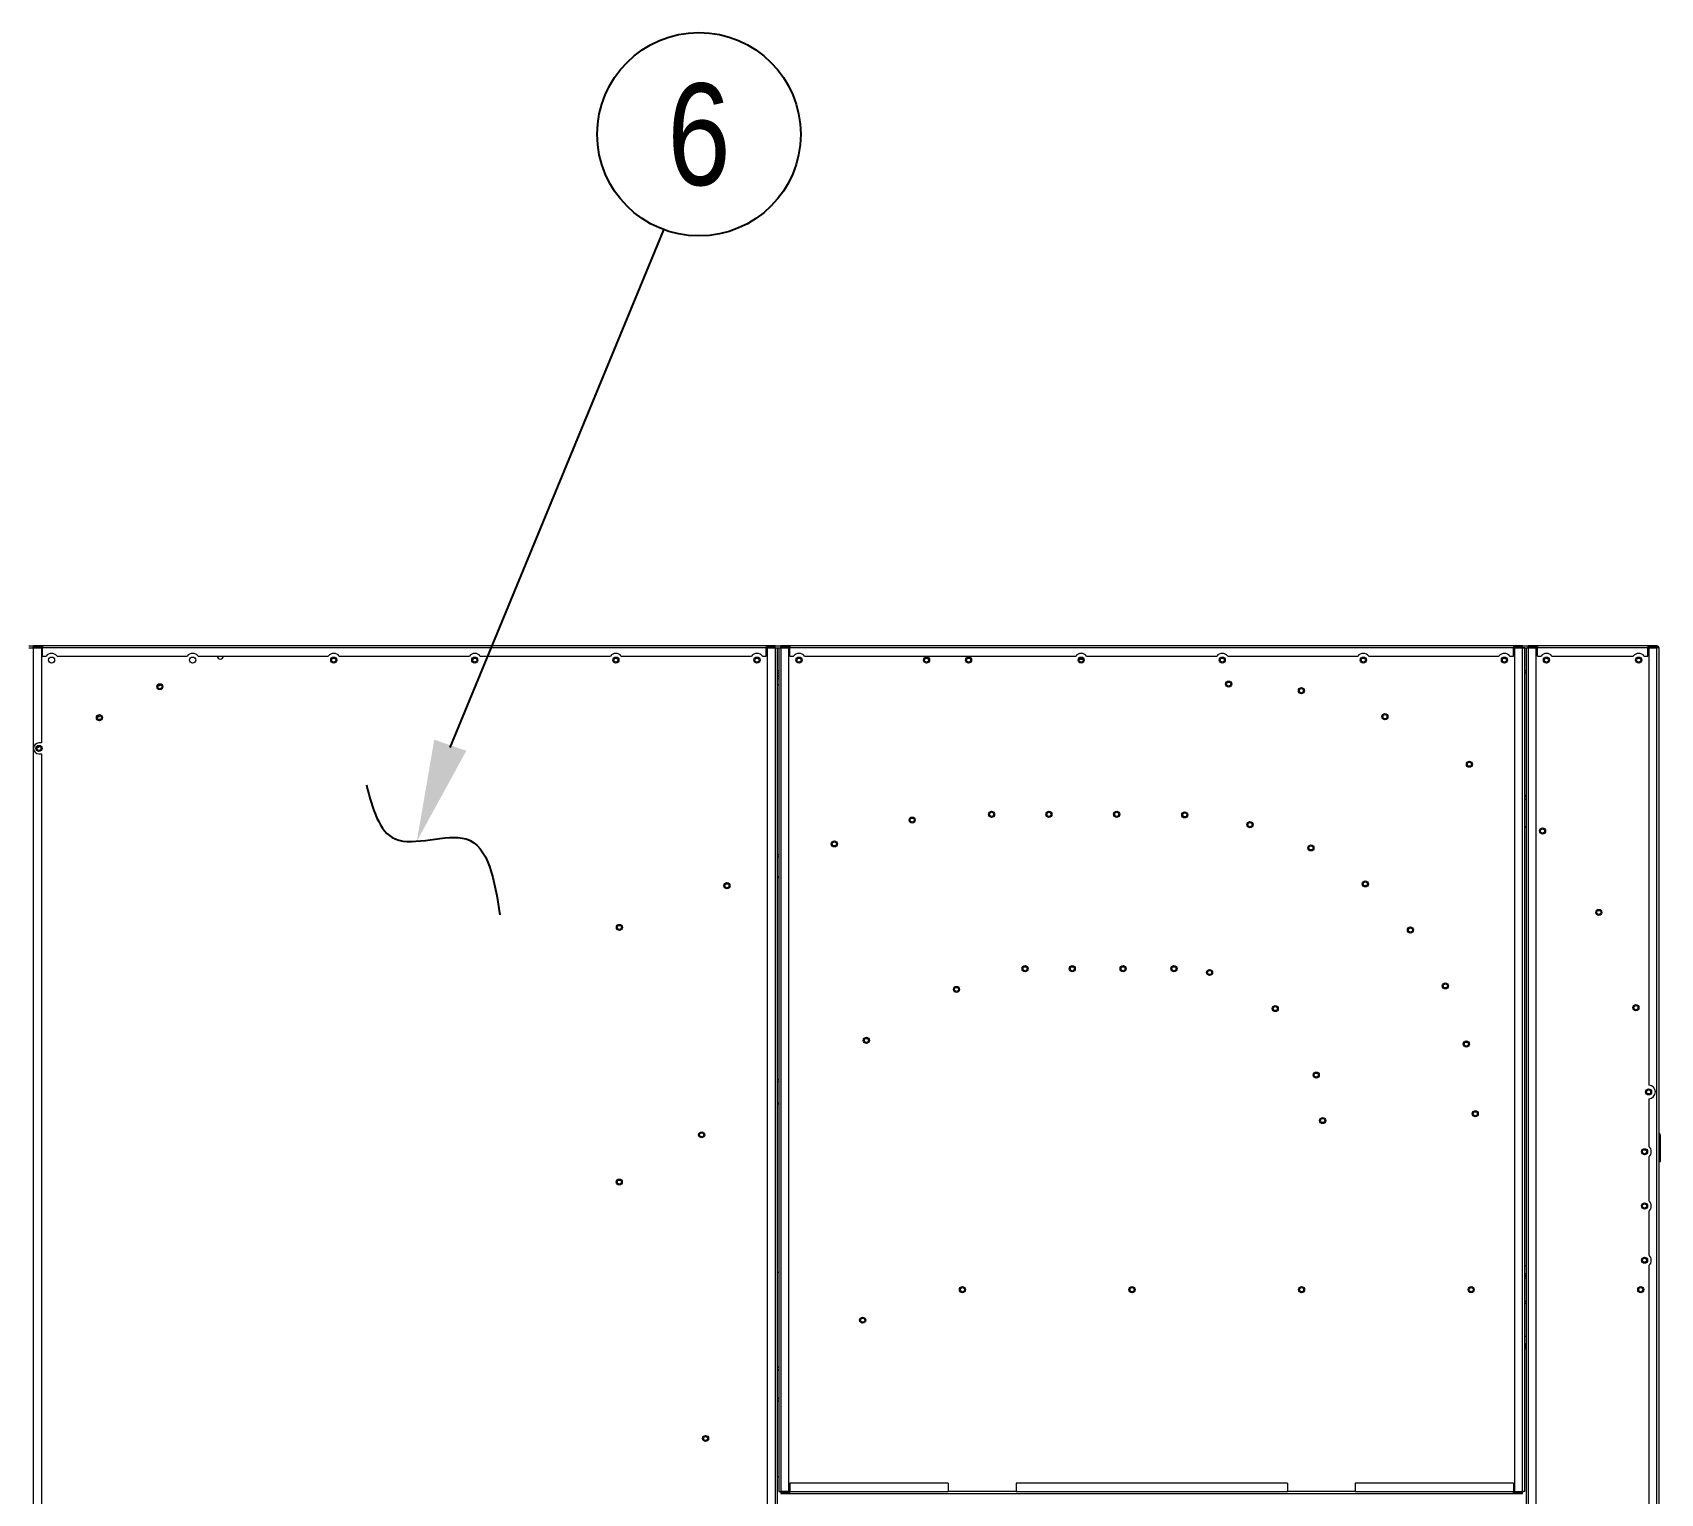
# Model space of a CAD drawing. Header units: millimetres. Extents: x 87724 to 117132, y 70018 to 90813.
# Drawn here: x 100420 to 102820, y 78751 to 80905 of the extents above; entities that cross this region are included whole.
import ezdxf
from ezdxf.enums import TextEntityAlignment as Align

# ---------------------------------------------------------------- set-up
doc = ezdxf.new("R2010")
doc.units = ezdxf.units.MM
doc.layers.add('냉각탑_dim', color=1, linetype='Continuous')
doc.layers.add('냉각탑_text', color=3, linetype='Continuous')
doc.styles.get("Standard").update_dxf_attribs({"font": 'arial.ttf'})

# ---------------------------------------------------------------- blocks, each defined once
blk = doc.blocks.new('SJMO 100 _LFET')
at = {"color": 7, "lineweight": 20, "ltscale": 0.004778}
for p, q in [((100414.1, 80000.8), (100422.7, 80000.8)), ((100414.1, 79997.7), (100422.7, 79997.7))]:
    blk.add_line(p, q, dxfattribs=at)
at = {"color": 7, "lineweight": 20, "ltscale": 0.001722}
for p, q in [((100422.7, 79997.7), (100419.6, 79997.7)), ((100434.2, 80000.8), (100434.2, 79997.7)), ((101501, 80000.8), (101501, 79997.7)), ((101514.5, 79997.7), (101517.6, 79997.7)), ((101519.6, 79997.7), (101522.7, 79997.7)), ((101536.2, 80000.8), (101536.2, 79997.7)), ((102603, 80000.8), (102603, 79997.7)), ((102619.6, 79997.7), (102616.5, 79997.7)), ((102621.6, 79997.7), (102624.7, 79997.7)), ((102638.2, 80000.8), (102638.2, 79997.7)), ((102801, 80000.8), (102801, 79997.7)), ((102817.6, 79997.7), (102814.5, 79997.7)), ((101519.6, 78753.9), (101522.7, 78753.9)), ((101536.2, 78750.8), (101536.2, 78753.9)), ((102603, 78750.8), (102603, 78753.9)), ((102619.6, 78753.9), (102616.5, 78753.9))]:
    blk.add_line(p, q, dxfattribs=at)
at = {"color": 7, "lineweight": 20, "ltscale": 0.0075}
for p, q in [((100434.2, 80000.8), (100420.7, 80000.8)), ((100420.7, 79999.2), (100434.2, 79999.2)), ((100420.7, 79997.7), (100434.2, 79997.7)), ((101514.5, 80000.8), (101501, 80000.8)), ((101501, 79999.2), (101514.5, 79999.2)), ((101501, 79997.7), (101514.5, 79997.7)), ((101536.2, 80000.8), (101522.7, 80000.8)), ((101522.7, 79999.2), (101536.2, 79999.2)), ((101522.7, 79997.7), (101536.2, 79997.7)), ((102616.5, 80000.8), (102603, 80000.8)), ((102603, 79999.2), (102616.5, 79999.2)), ((102603, 79997.7), (102616.5, 79997.7)), ((102638.2, 80000.8), (102624.7, 80000.8)), ((102624.7, 79999.2), (102638.2, 79999.2)), ((102624.7, 79997.7), (102638.2, 79997.7)), ((102814.5, 80000.8), (102801, 80000.8)), ((102801, 79999.2), (102814.5, 79999.2)), ((102801, 79997.7), (102814.5, 79997.7)), ((101536.2, 78752.4), (101522.7, 78752.4)), ((101522.7, 78750.8), (101536.2, 78750.8)), ((102616.5, 78752.4), (102603, 78752.4)), ((102603, 78750.8), (102616.5, 78750.8))]:
    blk.add_line(p, q, dxfattribs=at)
at = {"color": 7, "lineweight": 20, "ltscale": 0.000888889}
for p, q in [((100420.7, 80000.8), (100420.7, 79999.2)), ((101514.5, 79999.2), (101514.5, 80000.8)), ((101522.7, 80000.8), (101522.7, 79999.2)), ((102616.5, 79999.2), (102616.5, 80000.8)), ((102624.7, 80000.8), (102624.7, 79999.2)), ((102814.5, 79999.2), (102814.5, 80000.8)), ((102819.7, 79239.9), (102818.1, 79239.9)), ((101522.7, 78752.4), (101522.7, 78750.8)), ((101536.2, 78753.9), (101534.6, 78753.9)), ((102604.6, 78753.9), (102603, 78753.9)), ((102616.5, 78750.8), (102616.5, 78752.4))]:
    blk.add_line(p, q, dxfattribs=at)
at = {"color": 7, "lineweight": 20, "ltscale": 0.000833333}
for p, q in [((100420.7, 79997.7), (100420.7, 79999.2)), ((101514.5, 79997.7), (101514.5, 79999.2)), ((101522.7, 79997.7), (101522.7, 79999.2)), ((102616.5, 79997.7), (102616.5, 79999.2)), ((102624.7, 79997.7), (102624.7, 79999.2)), ((102814.5, 79997.7), (102814.5, 79999.2)), ((101522.7, 78753.9), (101522.7, 78752.4)), ((102616.5, 78753.9), (102616.5, 78752.4))]:
    blk.add_line(p, q, dxfattribs=at)
at = {"color": 7, "lineweight": 20}
for p, q in [((100420.7, 77755.9), (100420.7, 79997.7)), ((101501, 80000.8), (100434.2, 80000.8)), ((101501, 79997.7), (100434.2, 79997.7)), ((101502.6, 79997.7), (101502.6, 77755.9)), ((101514.5, 79997.7), (101514.5, 77755.9)), ((101517.6, 79997.7), (101517.6, 77755.9)), ((101519.6, 79997.7), (101519.6, 78753.9)), ((101522.7, 79997.7), (101522.7, 78753.9)), ((101534.6, 78753.9), (101534.6, 79997.7)), ((102603, 80000.8), (101536.2, 80000.8)), ((102603, 79997.7), (101536.2, 79997.7)), ((102604.6, 79997.7), (102604.6, 78753.9)), ((102616.5, 78753.9), (102616.5, 79997.7)), ((102619.6, 78753.9), (102619.6, 79997.7)), ((102621.6, 79997.7), (102621.6, 77755.9)), ((102624.7, 79997.7), (102624.7, 77755.9)), ((102636.6, 77755.9), (102636.6, 79997.7)), ((102814.5, 77755.9), (102814.5, 79997.7)), ((102817.6, 77755.9), (102817.6, 79997.7)), ((100432.6, 79841.6), (100432.6, 77755.9)), ((102802.6, 79087.2), (102802.6, 77755.9)), ((101536.2, 78750.8), (102603, 78750.8))]:
    blk.add_line(p, q, dxfattribs=at)
at = {"color": 7, "lineweight": 20, "ltscale": 0.006611}
for p, q in [((100432.6, 79997.7), (100420.7, 79997.7)), ((100434.2, 79985.8), (100434.2, 79997.7)), ((101501, 79985.8), (101501, 79997.7)), ((101514.5, 79997.7), (101502.6, 79997.7)), ((101534.6, 79997.7), (101522.7, 79997.7)), ((101536.2, 79985.8), (101536.2, 79997.7)), ((102603, 79985.8), (102603, 79997.7)), ((102604.6, 79997.7), (102616.5, 79997.7)), ((102636.6, 79997.7), (102624.7, 79997.7)), ((102638.2, 79985.8), (102638.2, 79997.7)), ((102801, 79985.8), (102801, 79997.7)), ((102802.6, 79997.7), (102814.5, 79997.7)), ((101534.6, 78753.9), (101522.7, 78753.9)), ((101536.2, 78765.8), (101536.2, 78753.9)), ((101769.6, 78765.8), (101769.6, 78753.9)), ((101869.6, 78765.8), (101869.6, 78753.9)), ((102269.6, 78765.8), (102269.6, 78753.9)), ((102369.6, 78765.8), (102369.6, 78753.9)), ((102603, 78765.8), (102603, 78753.9)), ((102604.6, 78753.9), (102616.5, 78753.9))]:
    blk.add_line(p, q, dxfattribs=at)
at = {"color": 7, "lineweight": 20, "ltscale": 0.077863}
blk.add_line((100432.6, 79997.7), (100432.6, 79857.6), dxfattribs=at)
at = {"color": 7, "lineweight": 20, "ltscale": 0.004556}
for p, q in [((101514.5, 80000.8), (101522.7, 80000.8)), ((101514.5, 79997.7), (101522.7, 79997.7)), ((102616.5, 80000.8), (102624.7, 80000.8)), ((102616.5, 79997.7), (102624.7, 79997.7))]:
    blk.add_line(p, q, dxfattribs=at)
at = {"color": 7, "lineweight": 20, "ltscale": 0.090444}
for p, q in [((102801, 80000.8), (102638.2, 80000.8)), ((102801, 79997.7), (102638.2, 79997.7))]:
    blk.add_line(p, q, dxfattribs=at)
at = {"color": 7, "lineweight": 20, "ltscale": 0.358199}
blk.add_line((102802.6, 79997.7), (102802.6, 79353), dxfattribs=at)
at = {"color": 7, "lineweight": 20, "ltscale": 0.003}
for p, q in [((100434.2, 79985.8), (100439.6, 79985.8)), ((101495.6, 79985.8), (101501, 79985.8)), ((101536.2, 79985.8), (101541.6, 79985.8)), ((102597.6, 79985.8), (102603, 79985.8)), ((102638.2, 79985.8), (102643.6, 79985.8)), ((102795.6, 79985.8), (102801, 79985.8))]:
    blk.add_line(p, q, dxfattribs=at)
at = {"color": 7, "lineweight": 20, "ltscale": 0.106667}
for p, q in [((100455.6, 79985.8), (100647.6, 79985.8)), ((100663.6, 79985.8), (100855.6, 79985.8)), ((100871.6, 79985.8), (101063.6, 79985.8)), ((101079.6, 79985.8), (101271.6, 79985.8)), ((101287.6, 79985.8), (101479.6, 79985.8)), ((101973.6, 79985.8), (102165.6, 79985.8)), ((102181.6, 79985.8), (102373.6, 79985.8)), ((102389.6, 79985.8), (102581.6, 79985.8))]:
    blk.add_line(p, q, dxfattribs=at)
at = {"color": 7, "lineweight": 20, "ltscale": 0.222222}
for p, q in [((101557.6, 79985.8), (101957.6, 79985.8)), ((102269.6, 78765.8), (101869.6, 78765.8)), ((101869.6, 78753.9), (102269.6, 78753.9))]:
    blk.add_line(p, q, dxfattribs=at)
at = {"color": 7, "lineweight": 20, "ltscale": 0.003101}
blk.add_line((101968.3, 79980.9), (101962.8, 79980.9), dxfattribs=at)
at = {"color": 7, "lineweight": 20, "ltscale": 0.066667}
blk.add_line((102659.6, 79985.8), (102779.6, 79985.8), dxfattribs=at)
at = {"color": 7, "lineweight": 20, "ltscale": 0.001111}
for p, q in [((101519.6, 79963.9), (101517.6, 79963.9)), ((101519.6, 79960.8), (101517.6, 79960.8)), ((101519.6, 79959.5), (101517.6, 79959.5)), ((101519.6, 79956), (101517.6, 79956)), ((101517.6, 79955.6), (101519.6, 79955.6)), ((101517.6, 79952.5), (101519.6, 79952.5)), ((102621.6, 79963.9), (102619.6, 79963.9)), ((102621.6, 79960.8), (102619.6, 79960.8)), ((101517.6, 79943.6), (101519.6, 79943.6)), ((102621.6, 79086.4), (102619.6, 79086.4)), ((101519.6, 79076.6), (101517.6, 79076.6)), ((102619.6, 79074.9), (102621.6, 79074.9)), ((102621.6, 79073.4), (102619.6, 79073.4)), ((102621.6, 79071.4), (102619.6, 79071.4)), ((102619.6, 79071.4), (102621.6, 79071.4)), ((102619.6, 79068.3), (102621.6, 79068.3)), ((102619.6, 79034.5), (102621.6, 79034.5)), ((102619.6, 79031.4), (102621.6, 79031.4)), ((102619.6, 78982.8), (102621.6, 78982.8)), ((102619.6, 78971.3), (102621.6, 78971.3)), ((102621.6, 78969.8), (102619.6, 78969.8)), ((102621.6, 78967.8), (102619.6, 78967.8)), ((102621.6, 78967.8), (102619.6, 78967.8)), ((102621.6, 78966.2), (102619.6, 78966.2)), ((102619.6, 78964.7), (102621.6, 78964.7)), ((101517.6, 78775.8), (101519.6, 78775.8))]:
    blk.add_line(p, q, dxfattribs=at)
at = {"color": 7, "lineweight": 20, "ltscale": 0.00282}
for p, q in [((100608.7, 79943), (100604.2, 79940.7)), ((100519.7, 79897.6), (100515.1, 79895.3)), ((100430.6, 79852.2), (100426.1, 79849.9))]:
    blk.add_line(p, q, dxfattribs=at)
at = {"color": 7, "lineweight": 20, "ltscale": 0.001952}
for p, q in [((100432.6, 79857.6), (100429, 79857.6)), ((100429, 79841.6), (100432.6, 79841.6))]:
    blk.add_line(p, q, dxfattribs=at)
at = {"color": 7, "lineweight": 20, "ltscale": 0.001687}
for p, q in [((102619.6, 79780.6), (102621.6, 79778.4)), ((102619.6, 79775.9), (102621.6, 79773.7)), ((102619.6, 79735.1), (102621.6, 79732.8))]:
    blk.add_line(p, q, dxfattribs=at)
at = {"color": 7, "lineweight": 20, "ltscale": 0.001192}
for p, q in [((101519.6, 79692.9), (101517.6, 79692.1)), ((101519.6, 79689.5), (101517.6, 79688.8)), ((101519.6, 79660.7), (101517.6, 79659.9)), ((101519.6, 79659), (101517.6, 79658.2))]:
    blk.add_line(p, q, dxfattribs=at)
at = {"color": 7, "lineweight": 20, "ltscale": 0.001281}
for p, q in [((101517.6, 79360.9), (101519.6, 79362.1)), ((101517.6, 79357.4), (101519.6, 79358.5)), ((101517.6, 79326.3), (101519.6, 79327.5)), ((101519.6, 79325.6), (101517.6, 79324.5))]:
    blk.add_line(p, q, dxfattribs=at)
at = {"color": 7, "lineweight": 20, "ltscale": 0.039152}
blk.add_line((102802.6, 79333), (102802.6, 79262.5), dxfattribs=at)
at = {"color": 7, "lineweight": 20, "ltscale": 0.021671}
for p, q in [((102818.1, 79239.9), (102818.1, 79278.9)), ((102819.7, 79239.9), (102819.7, 79278.9))]:
    blk.add_line(p, q, dxfattribs=at)
at = {"color": 7, "lineweight": 20, "ltscale": 0.035907}
for p, q in [((102802.6, 79247.2), (102802.6, 79182.5)), ((102802.6, 79167.2), (102802.6, 79102.5))]:
    blk.add_line(p, q, dxfattribs=at)
at = {"color": 7, "lineweight": 20, "ltscale": 0.001391}
for p, q in [((101517.6, 78936.7), (101519.6, 78938.2)), ((101517.6, 78932.8), (101519.6, 78934.3)), ((101517.6, 78890.4), (101519.6, 78892)), ((101519.6, 78892), (101517.6, 78890.4)), ((101517.6, 78886.6), (101519.6, 78888.1))]:
    blk.add_line(p, q, dxfattribs=at)
at = {"color": 7, "lineweight": 20, "ltscale": 0.129667}
for p, q in [((101769.6, 78765.8), (101536.2, 78765.8)), ((101536.2, 78753.9), (101769.6, 78753.9)), ((102603, 78765.8), (102369.6, 78765.8)), ((102369.6, 78753.9), (102603, 78753.9))]:
    blk.add_line(p, q, dxfattribs=at)
at = {"color": 7, "lineweight": 20, "ltscale": 0.055556}
for p, q in [((101869.6, 78753.9), (101769.6, 78753.9)), ((102369.6, 78753.9), (102269.6, 78753.9))]:
    blk.add_line(p, q, dxfattribs=at)
at = {"color": 7, "lineweight": 20}
for centre, radius in [((100447.6, 79979.8), 4.5), ((100655.6, 79979.8), 4.5), ((100863.6, 79979.8), 4.5), ((100863.6, 79979.8), 3), ((101071.6, 79979.8), 4.5), ((101071.6, 79979.8), 3), ((101279.6, 79979.8), 4.5), ((101279.6, 79979.8), 3), ((101487.6, 79979.8), 4.5), ((101487.6, 79979.8), 3), ((101549.6, 79979.8), 4.5), ((101549.6, 79979.8), 3), ((101737.6, 79979.8), 4.5), ((101737.6, 79979.8), 3), ((101799.6, 79979.8), 4.5), ((101799.6, 79979.8), 3), ((101965.6, 79979.8), 4.5), ((101965.6, 79979.8), 3), ((102173.6, 79979.8), 4.5), ((102173.6, 79979.8), 3), ((102381.6, 79979.8), 4.5), ((102381.6, 79979.8), 3), ((102589.6, 79979.8), 4.5), ((102589.6, 79979.8), 3), ((102651.6, 79979.8), 4.5), ((102651.6, 79979.8), 3), ((102787.6, 79979.8), 4.5), ((102787.6, 79979.8), 3), ((102183.1, 79944.4), 4.5), ((102183.1, 79944.4), 3), ((100607.2, 79940.5), 4.5), ((100607.2, 79940.5), 3), ((102290.3, 79934.7), 4.5), ((102290.3, 79934.7), 3), ((100518.1, 79895), 4.5), ((102413.4, 79896.4), 4.5), ((102413.4, 79896.4), 3), ((100518.1, 79895), 3), ((100429, 79849.6), 4.5), ((100429, 79849.6), 3), ((102538, 79826.2), 4.5), ((102538, 79826.2), 3), ((101833.5, 79752.4), 4.5), ((101833.5, 79752.4), 3), ((101918, 79752.4), 4.5), ((101918, 79752.4), 3), ((102018, 79752.4), 4.5), ((102018, 79752.4), 3), ((102118.4, 79751.6), 4.5), ((101716.4, 79743.9), 4.5), ((101716.4, 79743.9), 3), ((102118.4, 79751.6), 3), ((102214.5, 79737.1), 4.5), ((102214.5, 79737.1), 3), ((102645.8, 79727.8), 4.5), ((101601.7, 79708.7), 4.5), ((101601.7, 79708.7), 3), ((102645.8, 79727.8), 3), ((102304.3, 79702.8), 4.5), ((102304.3, 79702.8), 3), ((101443.3, 79647.1), 4.5), ((101443.3, 79647.1), 3), ((102384.5, 79649.8), 4.5), ((102384.5, 79649.8), 3), ((102728.8, 79607.7), 4.5), ((101284.8, 79585.6), 4.5), ((101284.8, 79585.6), 3), ((102728.8, 79607.7), 3), ((102451.1, 79581.8), 4.5), ((102451.1, 79581.8), 3), ((101882.9, 79524.7), 4.5), ((101882.9, 79524.7), 3), ((101952.4, 79524.7), 4.5), ((101952.4, 79524.7), 3), ((102027.4, 79524.7), 4.5), ((102027.4, 79524.7), 3), ((102102.4, 79524.7), 4.5), ((102102.4, 79524.7), 3), ((102154.9, 79519.1), 4.5), ((102154.9, 79519.1), 3), ((101781.8, 79494.2), 4.5), ((101781.8, 79494.2), 3), ((102502.5, 79499.3), 4.5), ((102502.5, 79499.3), 3), ((102251.7, 79465.9), 4.5), ((102251.7, 79465.9), 3), ((102783.5, 79467.3), 4.5), ((102783.5, 79467.3), 3), ((101648.9, 79419), 4.5), ((101648.9, 79419), 3), ((102533.4, 79413.6), 4.5), ((102533.4, 79413.6), 3), ((102312.1, 79367.8), 4.5), ((102312.1, 79367.8), 3), ((102802.2, 79343), 4.5), ((102802.2, 79343), 3), ((102321.6, 79300.8), 4.5), ((102321.6, 79300.8), 3), ((102546.6, 79310.8), 4.5), ((102546.6, 79310.8), 3), ((101406.1, 79279.7), 4.5), ((101406.1, 79279.7), 3), ((102796.2, 79254.8), 4.5), ((102796.2, 79254.8), 3), ((101284.6, 79210), 4.5), ((101284.6, 79210), 3), ((102796.2, 79174.8), 4.5), ((102796.2, 79174.8), 3), ((102796.2, 79094.8), 4.5), ((102796.2, 79094.8), 3), ((101790.6, 79051.4), 4.5), ((101790.6, 79051.4), 3), ((102040.6, 79051.4), 4.5), ((102040.6, 79051.4), 3), ((102290.6, 79051.4), 4.5), ((102290.6, 79051.4), 3), ((102540.6, 79051.4), 4.5), ((102540.6, 79051.4), 3), ((102790.6, 79051.4), 4.5), ((102790.6, 79051.4), 3), ((101643.4, 79006.4), 4.5), ((101643.4, 79006.4), 3), ((101411.8, 78831.9), 4.5), ((101411.8, 78831.9), 3)]:
    blk.add_circle(centre, radius, dxfattribs=at)
for centre, radius, start, end in [((100714.5, 79997.7), 3.1, 89.7398, 90), ((100722.7, 79997.7), 3.1, 90, 90.2602), ((101764.5, 79997.7), 3.1, 89.7398, 90), ((101772.7, 79997.7), 3.1, 90, 90.2602), ((102814.5, 79997.7), 3.1, 0, 90), ((102814.5, 79997.7), 1.5, 0, 90), ((100447.6, 79979.8), 10, 36.8699, 143.1301), ((100655.6, 79979.8), 10, 36.8699, 143.1301), ((100696.3, 79985.9), 4.5, 180.735, 359.265), ((100863.6, 79979.8), 10, 36.8699, 143.1301), ((101071.6, 79979.8), 10, 36.8699, 143.1301), ((101279.6, 79979.8), 10, 36.8699, 143.1301), ((101487.6, 79979.8), 10, 36.8699, 143.1301), ((101549.6, 79979.8), 10, 36.8696, 143.1304), ((101965.6, 79979.8), 10, 36.8696, 143.1304), ((102173.6, 79979.8), 10, 36.8696, 143.1304), ((102381.6, 79979.8), 10, 36.8696, 143.1304), ((102589.6, 79979.8), 10, 36.8696, 143.1304), ((102651.6, 79979.8), 10, 36.8696, 143.1304), ((102787.6, 79979.8), 10, 36.8696, 143.1304), ((102814.5, 79963.9), 3.1, 359.747, 0), ((100429, 79849.6), 8, 90, 270), ((101716.4, 79743.9), 3, 202.5, 208.6541), ((102802.2, 79343), 10, 272.2937, 87.7063), ((102162.6, 79305.8), 655, 0, 0.0786), ((102818.7, 79283), 1.5, 222.8317, 242.8371), ((102816.6, 79278.9), 1.5, 0, 48.1912), ((102816.6, 79278.9), 3.1, 0, 62.8371), ((102796.2, 79254.8), 10, 309.7935, 50.2065), ((102796.2, 79174.8), 10, 309.7935, 50.2065), ((102796.2, 79094.8), 10, 309.7935, 50.2065)]:
    blk.add_arc(centre, radius, start, end, dxfattribs=at)
at = {"layer": '냉각탑_dim', "lineweight": -3}
blk.add_spline([(100911.8, 79795.7), (100954.1, 79716.1), (101058.7, 79716.1), (101108.5, 79604.1)], degree=3, dxfattribs=at)
blk.add_solid([(101059.1, 79846.1), (100986.1, 79712.6), (101011.8, 79862.5)], dxfattribs=at)

msp = doc.modelspace()

# ---------------------------------------------------------------- linework, layer by layer
at = {"layer": '냉각탑_dim', "linetype": 'ByBlock', "lineweight": -3}
msp.add_lwpolyline([(101035.2, 79850.9), (101350.1, 80614.6)], dxfattribs=at)
msp.add_circle((101402.1, 80755.3), 150, dxfattribs=at)

# ---------------------------------------------------------------- block references
msp.add_blockref('SJMO 100 _LFET', (0, 0))

# ---------------------------------------------------------------- texts
at = {"layer": '냉각탑_text', "width": 0.8}
msp.add_text('6', height=150, dxfattribs=at).set_placement((101402.1, 80755.3), align=Align.MIDDLE_CENTER)

doc.saveas('drawing.dxf')
